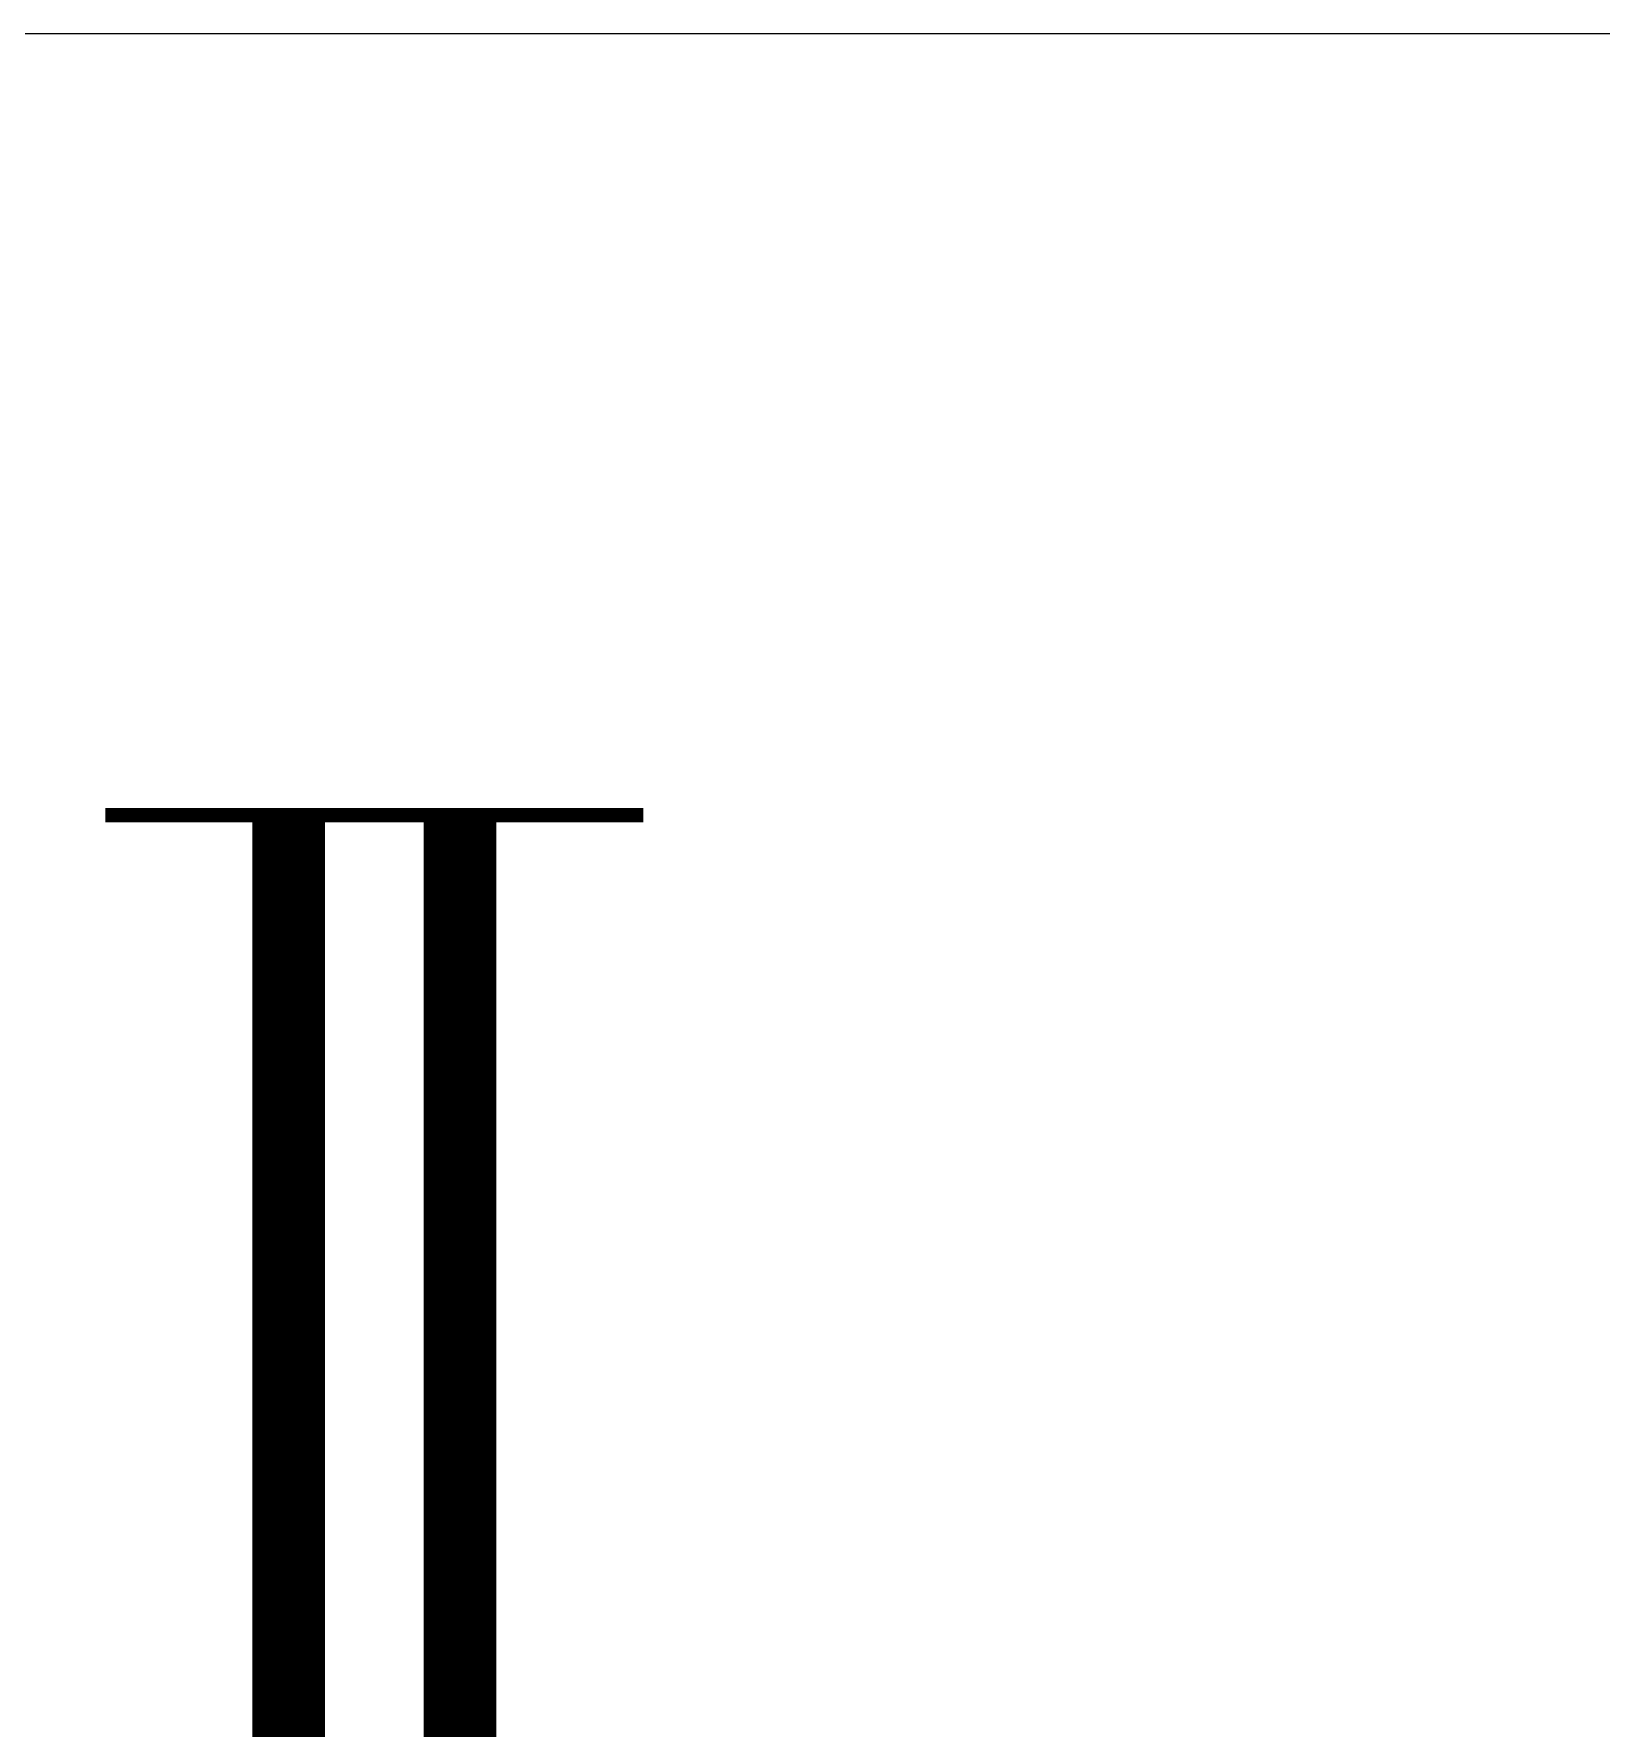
# Model space of a CAD drawing. Header units: inches. Extents: x -106706990 to 300603, y -86718466 to 1728185.
# Drawn here: x 53060 to 54237, y 24707 to 25979 of the extents above; entities that cross this region are included whole.
import ezdxf

# ---------------------------------------------------------------- set-up
doc = ezdxf.new("R2010")
doc.units = ezdxf.units.IN
doc.header["$MEASUREMENT"] = 0
doc.layers.add('A-WALL', color=1, linetype='Continuous')
doc.layers.add('LAMP', color=5, linetype='Continuous')

# ---------------------------------------------------------------- blocks, each defined once
blk = doc.blocks.new('YBC 236')
at = {"layer": 'LAMP'}
for points, const_width in [([(-133371.4, 193808.3), (-133371.4, 193533.1)], 10.9), ([(-134681.8, 193670.7), (-133371.4, 193670.7)], 54.6), ([(-133371.4, 193679.4), (-133371.4, 193404.2)], 10.9), ([(-134681.8, 193541.8), (-133371.4, 193541.8)], 54.6)]:
    blk.add_lwpolyline(points, dxfattribs=dict(at, const_width=const_width))
blk = doc.blocks.new('*U214')
at = {"layer": 'LAMP', "rotation": 90}
blk.add_blockref('YBC 236', (193606.2, 134026.6, -5.5), dxfattribs=at)
blk = doc.blocks.new('*U215')
at = {"layer": 'LAMP', "color": 0, "linetype": 'ByBlock', "lineweight": -2, "transparency": 16777216}
blk.add_blockref('*U214', (0, 2000), dxfattribs=at)

msp = doc.modelspace()

# ---------------------------------------------------------------- linework, layer by layer
at = {"layer": 'A-WALL', "color": 8}
msp.add_line((60688.8, 25979.4), (51988.8, 25979.4), dxfattribs=at)

# ---------------------------------------------------------------- block references
at = {"layer": 'LAMP', "color": 0}
msp.add_blockref('*U215', (53315.6, 22737.4, 5.5), dxfattribs=at)

doc.saveas('drawing.dxf')
